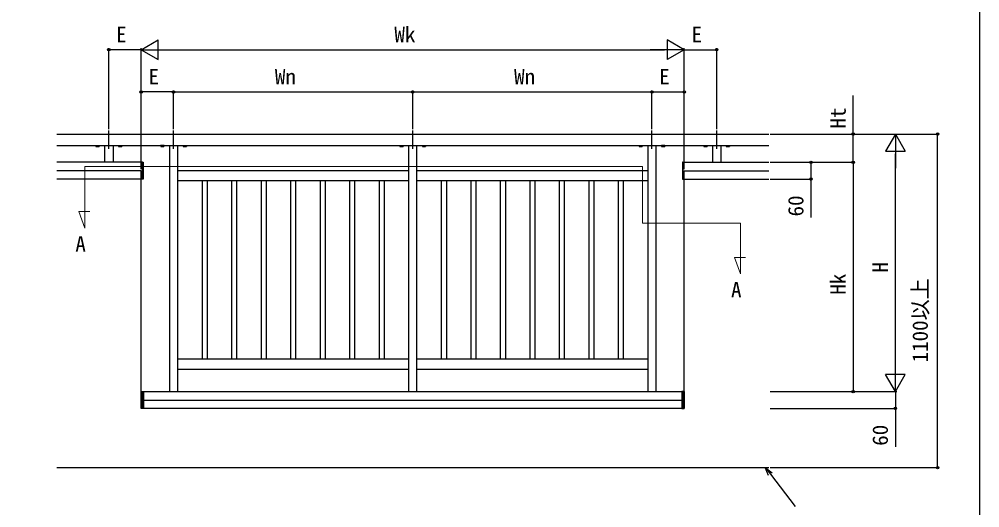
# Model space of a CAD drawing. Units: millimetres, scale not verified. Extents: x -875 to 875, y -1300 to 1294.
# Drawn here: x 192 to 875, y 35 to 382 of the extents above; entities that cross this region are included whole.
import ezdxf
from ezdxf.enums import TextEntityAlignment as Align

# ---------------------------------------------------------------- set-up
doc = ezdxf.new("R2010")
doc.units = ezdxf.units.MM
doc.header["$LTSCALE"] = 8
for name, color, linetype in [('0-1_USER1', 3, 'Continuous'), ('0-6_YKK_A1', 4, 'Continuous'), ('0-7_YKK_D', 6, 'Continuous'), ('0-8_YKK_ZWAK', 7, 'Continuous')]:
    doc.layers.add(name, color=color, linetype=linetype)
doc.layers.add('0-4_YKK_12', color=2, linetype='Continuous', lineweight=18)
doc.styles.add('ＭＳ ゴシック', font='')
doc.styles.get('ＭＳ ゴシック').set_extended_font_data('MS Gothic')

msp = doc.modelspace()

# ---------------------------------------------------------------- linework, layer by layer
at = {"layer": '0-4_YKK_12'}
for points in [[(239, 277.309), (239, 233.509), (234.742, 245.209), (242.542, 245.209)], [(239, 277.309), (635.2, 277.309), (635.2, 237.009)], [(635.2, 237.009), (705, 237.009), (705, 201.009), (700.742, 212.709), (708.542, 212.709)]]:
    msp.add_lwpolyline(points, dxfattribs=at)
at = {"layer": '0-6_YKK_A1'}
for p, q in [((256, 289.809), (256, 302.809)), ((302, 289.809), (302, 302.809)), ((472, 289.809), (472, 302.809)), ((642, 289.809), (642, 302.809)), ((688, 289.809), (688, 302.809)), ((219, 300.309), (725, 300.309)), ((219, 292.309), (725, 292.309)), ((246.845, 292.189), (249.155, 292.189)), ((246.845, 292.189), (246.845, 291.479)), ((247, 291.389), (246.845, 291.479)), ((247, 291.389), (249, 291.389)), ((247.423, 292.189), (247.423, 291.479)), ((247.49, 292.309), (247.49, 292.189)), ((248.38, 291.86), (248, 292.062)), ((248.61, 291.389), (248.38, 291.86)), ((248.51, 292.309), (248.51, 292.189)), ((248.577, 292.189), (248.577, 291.479)), ((249, 291.389), (249.155, 291.479)), ((249.155, 292.189), (249.155, 291.479)), ((249.25, 292.189), (249.25, 292.309)), ((253, 292.309), (253, 280.309)), ((259, 292.309), (259, 280.309)), ((262.845, 292.189), (265.155, 292.189)), ((262.845, 292.189), (262.845, 291.479)), ((263, 291.389), (262.845, 291.479)), ((263, 291.389), (265, 291.389)), ((263.423, 292.189), (263.423, 291.479)), ((263.49, 292.309), (263.49, 292.189)), ((264.38, 291.86), (264, 292.062)), ((264.61, 291.389), (264.38, 291.86)), ((264.51, 292.309), (264.51, 292.189)), ((264.577, 292.189), (264.577, 291.479)), ((265, 291.389), (265.155, 291.479)), ((265.155, 292.189), (265.155, 291.479)), ((265.25, 292.189), (265.25, 292.309)), ((292.75, 292.189), (292.75, 292.309)), ((295.155, 292.189), (292.845, 292.189)), ((292.845, 292.189), (292.845, 291.479)), ((293, 291.389), (292.845, 291.479)), ((295, 291.389), (293, 291.389)), ((293.39, 291.389), (293.62, 291.86)), ((293.423, 292.189), (293.423, 291.479)), ((293.49, 292.309), (293.49, 292.189)), ((293.62, 291.86), (294, 292.062)), ((294.51, 292.309), (294.51, 292.189)), ((294.577, 292.189), (294.577, 291.479)), ((295, 291.389), (295.155, 291.479)), ((295.155, 292.189), (295.155, 291.479)), ((299, 292.309), (299, 117.309)), ((308.845, 292.189), (311.155, 292.189)), ((308.845, 292.189), (308.845, 291.479)), ((309, 291.389), (308.845, 291.479)), ((309, 291.389), (311, 291.389)), ((309.423, 292.189), (309.423, 291.479)), ((309.49, 292.309), (309.49, 292.189)), ((310.38, 291.86), (310, 292.062)), ((310.61, 291.389), (310.38, 291.86)), ((310.51, 292.309), (310.51, 292.189)), ((310.577, 292.189), (310.577, 291.479)), ((311, 291.389), (311.155, 291.479)), ((311.155, 292.189), (311.155, 291.479)), ((311.25, 292.189), (311.25, 292.309)), ((462.845, 292.189), (465.155, 292.189)), ((462.845, 292.189), (462.845, 291.479)), ((463, 291.389), (462.845, 291.479)), ((463, 291.389), (465, 291.389)), ((463.423, 292.189), (463.423, 291.479)), ((463.49, 292.309), (463.49, 292.189)), ((464.38, 291.86), (464, 292.062)), ((464.61, 291.389), (464.38, 291.86)), ((464.51, 292.309), (464.51, 292.189)), ((464.577, 292.189), (464.577, 291.479)), ((465, 291.389), (465.155, 291.479)), ((465.155, 292.189), (465.155, 291.479)), ((465.25, 292.189), (465.25, 292.309)), ((469, 292.309), (469, 117.309)), ((478.845, 292.189), (481.155, 292.189)), ((478.845, 292.189), (478.845, 291.479)), ((479, 291.389), (478.845, 291.479)), ((479, 291.389), (481, 291.389)), ((479.423, 292.189), (479.423, 291.479)), ((479.49, 292.309), (479.49, 292.189)), ((480.38, 291.86), (480, 292.062)), ((480.61, 291.389), (480.38, 291.86)), ((480.51, 292.309), (480.51, 292.189)), ((480.577, 292.189), (480.577, 291.479)), ((481, 291.389), (481.155, 291.479)), ((481.155, 292.189), (481.155, 291.479)), ((481.25, 292.189), (481.25, 292.309)), ((632.845, 292.189), (635.155, 292.189)), ((632.845, 292.189), (632.845, 291.479)), ((633, 291.389), (632.845, 291.479)), ((633, 291.389), (635, 291.389)), ((633.423, 292.189), (633.423, 291.479)), ((633.49, 292.309), (633.49, 292.189)), ((634.38, 291.86), (634, 292.062)), ((634.61, 291.389), (634.38, 291.86)), ((634.51, 292.309), (634.51, 292.189)), ((634.577, 292.189), (634.577, 291.479)), ((635, 291.389), (635.155, 291.479)), ((635.155, 292.189), (635.155, 291.479)), ((635.25, 292.189), (635.25, 292.309)), ((639, 292.309), (639, 117.309)), ((648.75, 292.189), (648.75, 292.309)), ((651.155, 292.189), (648.845, 292.189)), ((648.845, 292.189), (648.845, 291.479)), ((649, 291.389), (648.845, 291.479)), ((651, 291.389), (649, 291.389)), ((649.39, 291.389), (649.62, 291.86)), ((649.423, 292.189), (649.423, 291.479)), ((649.49, 292.309), (649.49, 292.189)), ((649.62, 291.86), (650, 292.062)), ((650.51, 292.309), (650.51, 292.189)), ((650.577, 292.189), (650.577, 291.479)), ((651, 291.389), (651.155, 291.479)), ((651.155, 292.189), (651.155, 291.479)), ((678.845, 292.189), (681.155, 292.189)), ((678.845, 292.189), (678.845, 291.479)), ((679, 291.389), (678.845, 291.479)), ((679, 291.389), (681, 291.389)), ((679.423, 292.189), (679.423, 291.479)), ((679.49, 292.309), (679.49, 292.189)), ((680.38, 291.86), (680, 292.062)), ((680.61, 291.389), (680.38, 291.86)), ((680.51, 292.309), (680.51, 292.189)), ((680.577, 292.189), (680.577, 291.479)), ((681, 291.389), (681.155, 291.479)), ((681.155, 292.189), (681.155, 291.479)), ((681.25, 292.189), (681.25, 292.309)), ((685, 292.309), (685, 280.309)), ((691, 292.309), (691, 280.309)), ((694.845, 292.189), (697.155, 292.189)), ((694.845, 292.189), (694.845, 291.479)), ((695, 291.389), (694.845, 291.479)), ((695, 291.389), (697, 291.389)), ((695.423, 292.189), (695.423, 291.479)), ((695.49, 292.309), (695.49, 292.189)), ((696.38, 291.86), (696, 292.062)), ((696.61, 291.389), (696.38, 291.86)), ((696.51, 292.309), (696.51, 292.189)), ((696.577, 292.189), (696.577, 291.479)), ((697, 291.389), (697.155, 291.479)), ((697.155, 292.189), (697.155, 291.479)), ((697.25, 292.189), (697.25, 292.309)), ((280, 280.309), (219, 280.309)), ((280, 268.309), (280, 280.309)), ((664, 280.309), (725, 280.309)), ((664, 280.309), (664, 268.309)), ((279, 274.309), (219, 274.309)), ((469, 274.309), (305, 274.309)), ((639, 274.309), (475, 274.309)), ((665, 274.309), (725, 274.309)), ((280, 268.309), (219, 268.309)), ((305, 267.309), (469, 267.309)), ((322.28, 267.309), (322.28, 140.309)), ((325.88, 267.309), (325.88, 140.309)), ((343.24, 267.309), (343.24, 140.309)), ((346.84, 267.309), (346.84, 140.309)), ((364.2, 267.309), (364.2, 140.309)), ((367.8, 267.309), (367.8, 140.309)), ((385.16, 267.309), (385.16, 140.309)), ((388.76, 267.309), (388.76, 140.309)), ((406.12, 267.309), (406.12, 140.309)), ((409.72, 267.309), (409.72, 140.309)), ((427.08, 267.309), (427.08, 140.309)), ((430.68, 267.309), (430.68, 140.309)), ((448.04, 267.309), (448.04, 140.309)), ((451.64, 267.309), (451.64, 140.309)), ((475, 267.309), (639, 267.309)), ((492.28, 267.309), (492.28, 140.309)), ((495.88, 267.309), (495.88, 140.309)), ((513.24, 267.309), (513.24, 140.309)), ((516.84, 267.309), (516.84, 140.309)), ((534.2, 267.309), (534.2, 140.309)), ((537.8, 267.309), (537.8, 140.309)), ((555.16, 267.309), (555.16, 140.309)), ((558.76, 267.309), (558.76, 140.309)), ((576.12, 267.309), (576.12, 140.309)), ((579.72, 267.309), (579.72, 140.309)), ((597.08, 267.309), (597.08, 140.309)), ((600.68, 267.309), (600.68, 140.309)), ((618.04, 267.309), (618.04, 140.309)), ((621.64, 267.309), (621.64, 140.309)), ((664, 268.309), (725, 268.309)), ((469, 140.309), (305, 140.309)), ((639, 140.309), (475, 140.309)), ((305, 133.309), (469, 133.309)), ((475, 133.309), (639, 133.309)), ((279.2, 117.409), (279.2, 105.209)), ((279.5, 117.409), (279.5, 105.209)), ((279.8, 117.409), (279.8, 105.209)), ((280.1, 117.409), (280.1, 105.209)), ((280.4, 117.409), (280.4, 105.209)), ((280.7, 117.309), (663.3, 117.309)), ((663.6, 117.417), (663.6, 105.217)), ((663.9, 117.417), (663.9, 105.217)), ((664.2, 117.417), (664.2, 105.217)), ((664.5, 117.417), (664.5, 105.217)), ((664.8, 117.417), (664.8, 105.217)), ((279, 111.309), (665, 111.309)), ((663.3, 105.309), (280.7, 105.309)), ((219, 63.309), (725, 63.309))]:
    msp.add_line(p, q, dxfattribs=at)
for points in [[(246.75, 292.309), (246.75, 292.189), (249.25, 292.189)], [(247.39, 291.389), (247.62, 291.86), (248, 292.062)], [(262.75, 292.309), (262.75, 292.189), (265.25, 292.189)], [(263.39, 291.389), (263.62, 291.86), (264, 292.062)], [(295.25, 292.309), (295.25, 292.189), (292.75, 292.189)], [(294.61, 291.389), (294.38, 291.86), (294, 292.062)], [(299, 117.309), (305, 117.309), (305, 292.309)], [(308.75, 292.309), (308.75, 292.189), (311.25, 292.189)], [(309.39, 291.389), (309.62, 291.86), (310, 292.062)], [(462.75, 292.309), (462.75, 292.189), (465.25, 292.189)], [(463.39, 291.389), (463.62, 291.86), (464, 292.062)], [(469, 117.309), (475, 117.309), (475, 292.309)], [(478.75, 292.309), (478.75, 292.189), (481.25, 292.189)], [(479.39, 291.389), (479.62, 291.86), (480, 292.062)], [(632.75, 292.309), (632.75, 292.189), (635.25, 292.189)], [(633.39, 291.389), (633.62, 291.86), (634, 292.062)], [(639, 117.309), (645, 117.309), (645, 292.309)], [(651.25, 292.309), (651.25, 292.189), (648.75, 292.189)], [(650.61, 291.389), (650.38, 291.86), (650, 292.062)], [(678.75, 292.309), (678.75, 292.189), (681.25, 292.189)], [(679.39, 291.389), (679.62, 291.86), (680, 292.062)], [(694.75, 292.309), (694.75, 292.189), (697.25, 292.189)], [(695.39, 291.389), (695.62, 291.86), (696, 292.062)], [(279, 114.109), (279, 268.209), (279, 274.309)], [(665, 114.109), (665, 268.209), (665, 274.309)]]:
    msp.add_lwpolyline(points, dxfattribs=at)
for points in [[(280, 268.209), (280, 280.409), (280.4, 280.409), (280.4, 268.209)], [(664, 268.209), (664, 280.409), (663.6, 280.409), (663.6, 268.209)], [(280.7, 105.209), (279, 105.209), (279, 117.409), (280.7, 117.409)], [(663.3, 105.217), (665, 105.217), (665, 117.417), (663.3, 117.417)]]:
    msp.add_lwpolyline(points, close=True, dxfattribs=at)
for centre, radius, start, end in [((247.134, 291.9), 0.511, 235.61575, 304.38425), ((248, 293.3), 1.911, 252.41205, 287.58795), ((248.866, 291.9), 0.511, 235.61575, 304.38425), ((263.134, 291.9), 0.511, 235.61575, 304.38425), ((264, 293.3), 1.911, 252.41205, 287.58795), ((264.866, 291.9), 0.511, 235.61575, 304.38425), ((293.134, 291.9), 0.511, 235.61575, 304.38425), ((294, 293.3), 1.911, 252.41205, 287.58795), ((294.866, 291.9), 0.511, 235.61575, 304.38425), ((309.134, 291.9), 0.511, 235.61575, 304.38425), ((310, 293.3), 1.911, 252.41205, 287.58795), ((310.866, 291.9), 0.511, 235.61575, 304.38425), ((463.134, 291.9), 0.511, 235.61575, 304.38425), ((464, 293.3), 1.911, 252.41205, 287.58795), ((464.866, 291.9), 0.511, 235.61575, 304.38425), ((479.134, 291.9), 0.511, 235.61575, 304.38425), ((480, 293.3), 1.911, 252.41205, 287.58795), ((480.866, 291.9), 0.511, 235.61575, 304.38425), ((633.134, 291.9), 0.511, 235.61575, 304.38425), ((634, 293.3), 1.911, 252.41205, 287.58795), ((634.866, 291.9), 0.511, 235.61575, 304.38425), ((649.134, 291.9), 0.511, 235.61575, 304.38425), ((650, 293.3), 1.911, 252.41205, 287.58795), ((650.866, 291.9), 0.511, 235.61575, 304.38425), ((679.134, 291.9), 0.511, 235.61575, 304.38425), ((680, 293.3), 1.911, 252.41205, 287.58795), ((680.866, 291.9), 0.511, 235.61575, 304.38425), ((695.134, 291.9), 0.511, 235.61575, 304.38425), ((696, 293.3), 1.911, 252.41205, 287.58795), ((696.866, 291.9), 0.511, 235.61575, 304.38425)]:
    msp.add_arc(centre, radius, start, end, dxfattribs=at)
at = {"layer": '0-7_YKK_D'}
for p, q in [((279, 360.309), (291.124, 367.309)), ((291.124, 353.309), (291.124, 367.309)), ((665, 360.309), (652.876, 367.309)), ((652.876, 367.309), (652.876, 353.309)), ((256, 303.809), (256, 361.309)), ((279, 360.309), (256, 360.309)), ((279, 275.309), (279, 361.309)), ((279, 275.309), (279, 361.309)), ((279, 360.309), (291.124, 353.309)), ((279, 360.309), (303.249, 360.309)), ((293, 360.309), (651, 360.309)), ((665, 360.309), (640.751, 360.309)), ((665, 360.309), (652.876, 353.309)), ((665, 275.309), (665, 361.309)), ((665, 275.309), (665, 361.309)), ((665, 360.309), (688, 360.309)), ((688, 303.809), (688, 361.309)), ((279, 275.309), (279, 331.309)), ((302, 330.309), (279, 330.309)), ((302, 303.809), (302, 331.309)), ((302, 303.809), (302, 331.309)), ((302, 330.309), (472, 330.309)), ((472, 303.809), (472, 331.309)), ((472, 303.809), (472, 331.309)), ((472, 330.309), (642, 330.309)), ((642, 303.809), (642, 331.309)), ((642, 303.809), (642, 331.309)), ((642, 330.309), (665, 330.309)), ((665, 275.309), (665, 331.309)), ((726, 300.309), (786, 300.309)), ((726, 300.309), (816, 300.309)), ((726, 300.309), (846, 300.309)), ((815, 300.309), (808, 288.185)), ((815, 300.309), (822, 288.185)), ((815, 300.309), (815, 276.061)), ((845, 63.309), (845, 300.309)), ((808, 288.185), (822, 288.185)), ((726, 280.309), (786, 280.309)), ((726, 280.309), (786, 280.309)), ((726, 280.309), (756, 280.309)), ((785, 280.309), (785, 117.309)), ((815, 131.309), (815, 286.309)), ((726, 268.309), (756, 268.309)), ((815, 117.309), (815, 141.558)), ((815, 117.309), (808, 129.434)), ((822, 129.434), (808, 129.434)), ((815, 117.309), (822, 129.434)), ((726, 117.309), (816, 117.309)), ((726, 117.309), (786, 117.309)), ((726, 117.309), (816, 117.309)), ((726, 105.309), (816, 105.309)), ((726, 63.309), (846, 63.309))]:
    msp.add_line(p, q, dxfattribs=at)
for points in [[(785, 280.309), (785, 300.309), (785, 327.667)], [(755, 280.309), (755, 268.309), (755, 240.951)], [(815, 117.309), (815, 105.309), (815, 77.951)], [(724.884, 57.573), (722.5, 63.309), (727.432, 59.534)], [(722.5, 63.309), (726.158, 58.553), (743.867, 35.529)]]:
    msp.add_lwpolyline(points, dxfattribs=at)
for centre in [(256, 360.309), (688, 360.309), (279, 330.309), (302, 330.309), (302, 330.309), (472, 330.309), (472, 330.309), (642, 330.309), (642, 330.309), (665, 330.309), (785, 300.309), (845, 300.309), (755, 280.309), (785, 280.309), (785, 280.309), (755, 268.309), (785, 117.309), (815, 105.309), (845, 63.309)]:
    msp.add_circle(centre, 0.875, dxfattribs=at)
at = {"layer": '0-8_YKK_ZWAK'}
msp.add_lwpolyline([(-875, -1299.6), (875, -1299.6), (875, 1250.4)], dxfattribs=at)

# ---------------------------------------------------------------- texts
at = {"layer": '0-1_USER1', "style": 'ＭＳ ゴシック'}
for p in [(232.2, 213.425), (698.2, 180.925)]:
    msp.add_text('A', height=11, dxfattribs=at).set_placement(p, align=Align.BOTTOM_LEFT)
at = {"layer": '0-7_YKK_D', "style": 'ＭＳ ゴシック'}
for s, p in [('E', (261.151, 362.309)), ('Wk', (458.918, 362.309)), ('E', (670.151, 362.309)), ('E', (284.151, 332.309)), ('Wn', (374.003, 332.309)), ('Wn', (544.003, 332.309)), ('E', (647.151, 332.309))]:
    msp.add_text(s, height=11, dxfattribs=at).set_placement(p, align=Align.BOTTOM_LEFT)
for s, p in [('Ht', (783, 304.275)), ('60', (753, 241.758)), ('H', (813, 201.821)), ('Hk', (783, 186.153)), ('1100以上', (841.381, 137.96)), ('60', (813, 78.758))]:
    msp.add_text(s, height=11, rotation=90, dxfattribs=at).set_placement(p, align=Align.BOTTOM_LEFT)

doc.saveas('drawing.dxf')
